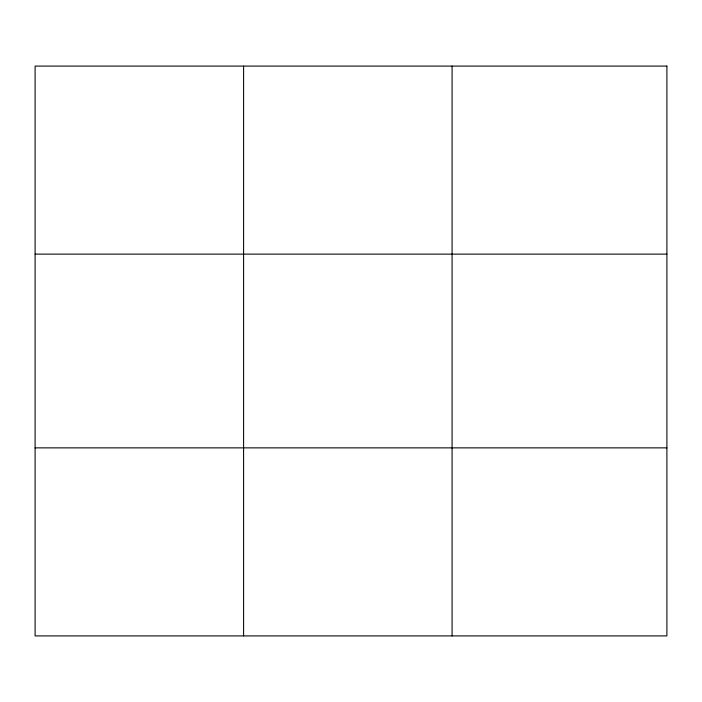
<?xml version="1.0" encoding="UTF-8"?>
<svg xmlns="http://www.w3.org/2000/svg" width="702" height="702" viewBox="0 0 702 702"><rect width="100%" height="100%" fill="white"/><g stroke="black" fill="none" stroke-linecap="round" stroke-linejoin="round"><path stroke-width="1.05" d="M243.594 66.093L243.594 635.907M452.088 66.093L452.088 635.907M35.1 254.133L666.9 254.133M35.1 447.867L666.9 447.867M666.9 66.093L666.9 635.907L35.1 635.907L35.1 66.093L666.9 66.093"/></g></svg>
